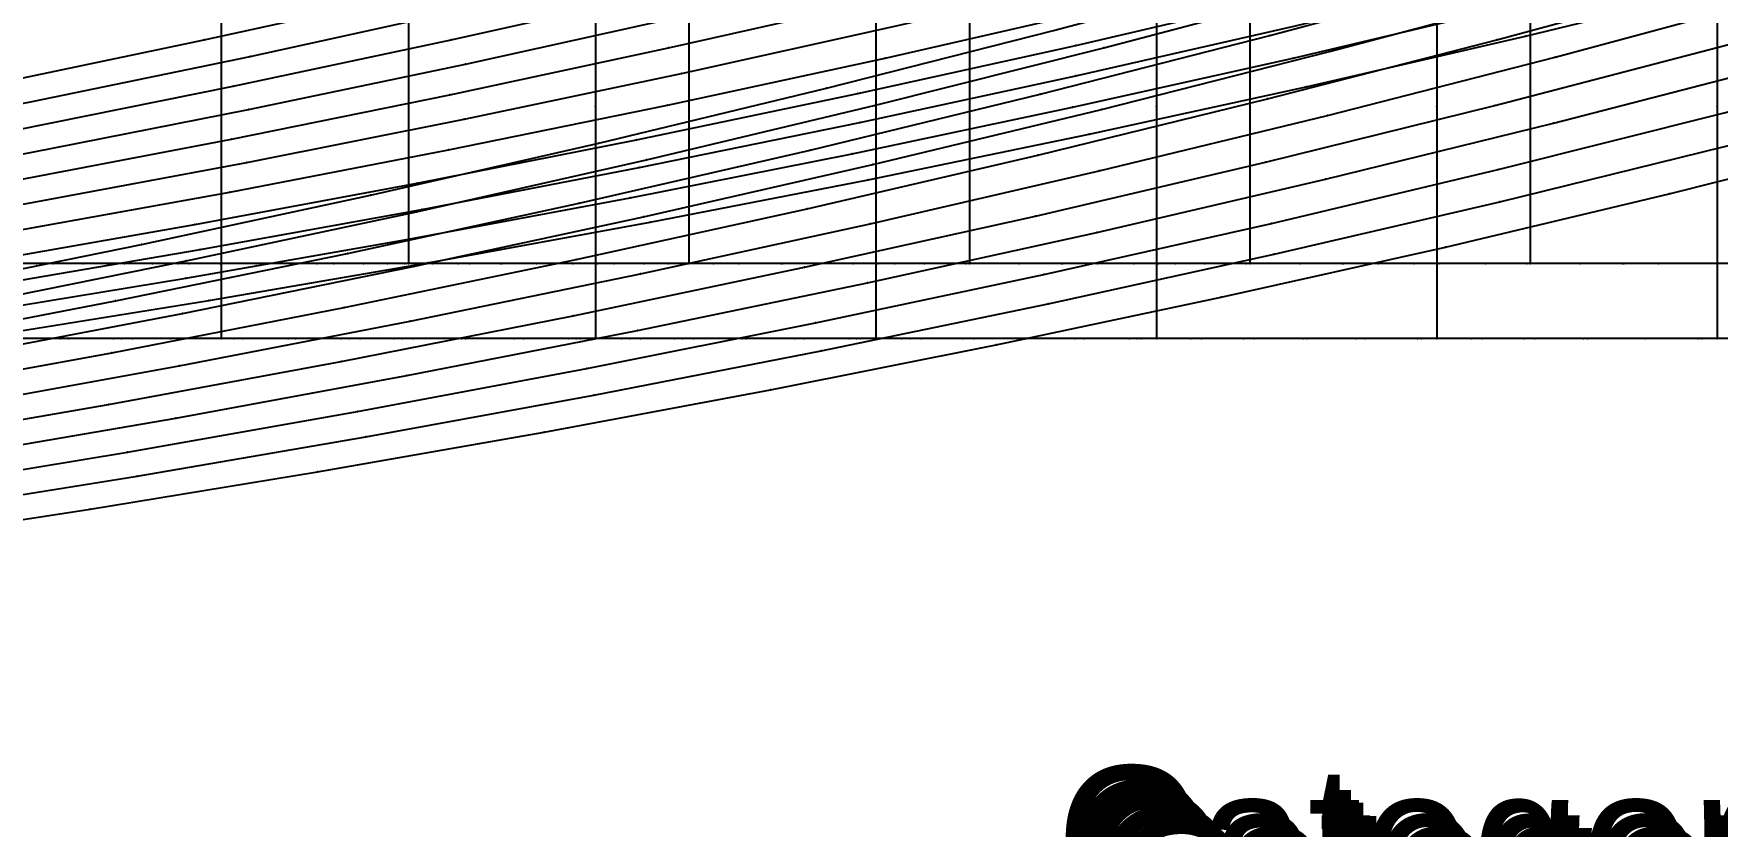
# Model space of a CAD drawing. Extents: x -2408 to 1029, y -526 to 2095.
# Drawn here: x -769.5 to -655.1, y 1499.8 to 1553.6 of the extents above; entities that cross this region are included whole.
import ezdxf

# ---------------------------------------------------------------- set-up
doc = ezdxf.new("R2010")
doc.units = 0

# ---------------------------------------------------------------- blocks, each defined once
blk = doc.blocks.new('-30')
at = {"layer": '1'}
blk.add_lwpolyline([(281.533212, 796.135864), (266.529593, 796.135864), (251.06136, 796.135864), (235.699931, 796.135864), (220.231689, 796.135864), (204.781679, 796.135864), (189.638661, 796.135864), (174.015274, 796.135864), (174.015274, 862.937851), (187.175975, 862.937851), (202.55039, 862.937851), (218.340909, 862.937851), (233.516824, 862.937851), (249.711435, 862.937851), (265.049816, 862.937851), (280.228961, 862.937851)], dxfattribs=at)
at = {"layer": '14'}
blk.add_lwpolyline([(288.227416, 801.215897), (269.265299, 801.215897), (255.025405, 801.215897), (238.793439, 801.215897), (223.404164, 801.215897), (207.430386, 801.215897), (190.876288, 801.215897), (174.015274, 801.215897), (174.015274, 862.937851), (182.200869, 862.937851), (196.968828, 862.937851), (213.179199, 862.937851), (229.86736, 862.937851), (245.673339, 862.937851), (262.127564, 862.937851), (278.779259, 862.937851)], dxfattribs=at)
at = {"layer": '2'}
for p in [(174.015274, 801.215897), (174.015274, 796.135864)]:
    blk.add_point(p, dxfattribs=at)
at = {"layer": '3'}
for p in [(190.876288, 801.215897), (207.430386, 801.215897), (223.404164, 801.215897), (238.793439, 801.215897), (255.025405, 801.215897), (269.265299, 801.215897), (189.638661, 796.135864), (204.781679, 796.135864), (220.231689, 796.135864), (235.699931, 796.135864), (251.06136, 796.135864), (266.529593, 796.135864)]:
    blk.add_point(p, dxfattribs=at)
blk = doc.blocks.new(' -30')
at = {"layer": '1'}
blk.add_lwpolyline([(-649.208861, 523.906612), (-633.890515, 525.762597), (-618.92051, 527.71629), (-603.661537, 529.855638), (-588.732149, 532.098872), (-573.547297, 534.538566), (-558.667414, 537.089756), (-543.569914, 539.84678), (-528.749644, 542.724333), (-513.751022, 545.815439), (-499.001795, 549.037525), (-484.120965, 552.4791), (-469.455603, 556.064147), (-454.548477, 559.909352), (-439.976174, 563.854919), (-425.180316, 568.021698), (-410.684444, 572.239876), (-396.225231, 576.580882), (-381.859507, 581.021738)], dxfattribs=at)
at = {"layer": '14'}
blk.add_lwpolyline([(-659.113786, 510.004054), (-643.571804, 511.782803), (-628.045945, 513.703415), (-612.539267, 515.770694), (-597.054901, 517.989429), (-581.59598, 520.364412), (-566.165581, 522.900442), (-550.766837, 525.602311), (-535.40286, 528.474811), (-520.076764, 531.522738), (-504.791664, 534.750885), (-489.550692, 538.164042), (-474.356923, 541.76701), (-457.184765, 546.089388), (-442.170355, 550.084343), (-423.963504, 555.161139), (-406.897577, 560.120217), (-391.526947, 564.736521), (-376.100539, 569.506744)], dxfattribs=at)
at = {"layer": '3'}
for p in [(-484.120965, 552.4791), (-499.001795, 549.037525), (-513.751022, 545.815439), (-528.749644, 542.724333), (-474.356923, 541.76701), (-543.569914, 539.84678), (-489.550692, 538.164042), (-558.667414, 537.089756), (-573.547297, 534.538566), (-504.791664, 534.750885), (-520.076764, 531.522738), (-535.40286, 528.474811), (-550.766837, 525.602311), (-566.165581, 522.900442), (-581.59598, 520.364412)]:
    blk.add_point(p, dxfattribs=at)
at = {"layer": '1'}
blk.add_text('Category: 6', height=10, dxfattribs=at).set_placement((-183.792973, 1064.64222))
blk = doc.blocks.new('-31')
at = {"layer": '1'}
blk.add_lwpolyline([(297.001442, 796.135864), (281.533212, 796.135864), (266.529593, 796.135864), (251.06136, 796.135864), (235.699931, 796.135864), (220.231689, 796.135864), (204.781679, 796.135864), (189.638661, 796.135864), (174.015274, 796.135864), (174.015274, 862.937851), (187.175975, 862.937851), (202.55039, 862.937851), (218.340909, 862.937851), (233.516824, 862.937851), (249.711435, 862.937851), (265.049816, 862.937851), (280.228961, 862.937851), (295.690551, 862.937851)], dxfattribs=at)
at = {"layer": '14'}
blk.add_lwpolyline([(304.404697, 801.215897), (288.227416, 801.215897), (269.265299, 801.215897), (255.025405, 801.215897), (238.793439, 801.215897), (223.404164, 801.215897), (207.430386, 801.215897), (190.876288, 801.215897), (174.015274, 801.215897), (174.015274, 862.937851), (182.200869, 862.937851), (196.968828, 862.937851), (213.179199, 862.937851), (229.86736, 862.937851), (245.673339, 862.937851), (262.127564, 862.937851), (278.779259, 862.937851), (295.230519, 862.937851)], dxfattribs=at)
at = {"layer": '3'}
for p in [(190.876288, 801.215897), (207.430386, 801.215897), (223.404164, 801.215897), (238.793439, 801.215897), (255.025405, 801.215897), (269.265299, 801.215897), (288.227416, 801.215897), (189.638661, 796.135864), (204.781679, 796.135864), (220.231689, 796.135864), (235.699931, 796.135864), (251.06136, 796.135864), (266.529593, 796.135864), (281.533212, 796.135864)]:
    blk.add_point(p, dxfattribs=at)
blk = doc.blocks.new(' -31')
at = {"layer": '1'}
blk.add_lwpolyline([(-651.154775, 525.806184), (-635.87252, 527.696718), (-620.652663, 529.727222), (-605.429271, 531.910601), (-590.252871, 534.244037), (-575.102924, 536.734785), (-559.979017, 539.387488), (-544.915761, 542.200264), (-529.85457, 545.188645), (-514.889655, 548.337808), (-499.902464, 551.677656), (-484.878721, 555.219943), (-469.97898, 558.931053), (-455.304402, 562.781466), (-440.500104, 566.855428), (-425.978798, 571.006232), (-411.251189, 575.350242), (-396.56392, 579.82764), (-382.185382, 584.356341)], dxfattribs=at)
at = {"layer": '14'}
blk.add_lwpolyline([(-656.373484, 512.409613), (-640.73598, 514.280458), (-625.116259, 516.301159), (-609.517494, 518.475899), (-593.942802, 520.808865), (-578.395356, 523.304239), (-562.878326, 525.966201), (-547.394831, 528.798939), (-531.94806, 531.806631), (-516.541131, 534.993468), (-501.177216, 538.363629), (-485.859486, 541.921293), (-470.59106, 545.670651), (-454.24103, 549.918212), (-439.194003, 554.031898), (-424.584246, 558.187979), (-407.376708, 563.262602), (-391.867228, 567.987858), (-376.291118, 572.871899)], dxfattribs=at)
at = {"layer": '3'}
for p in [(-499.902464, 551.677656), (-514.889655, 548.337808), (-529.85457, 545.188645), (-544.915761, 542.200264), (-485.859486, 541.921293), (-559.979017, 539.387488), (-501.177216, 538.363629), (-575.102924, 536.734785), (-516.541131, 534.993468), (-531.94806, 531.806631), (-547.394831, 528.798939), (-562.878326, 525.966201), (-578.395356, 523.304239)]:
    blk.add_point(p, dxfattribs=at)
at = {"layer": '1'}
blk.add_text('Category: 6', height=10, dxfattribs=at).set_placement((-183.878193, 1063.670692))
blk = doc.blocks.new('-32')
at = {"layer": '1'}
blk.add_lwpolyline([(327.873744, 796.135864), (312.405504, 796.135864), (297.001442, 796.135864), (281.533212, 796.135864), (266.529593, 796.135864), (251.06136, 796.135864), (235.699931, 796.135864), (220.231689, 796.135864), (204.781679, 796.135864), (189.638661, 796.135864), (174.015274, 796.135864), (174.015274, 862.937851), (187.175975, 862.937851), (202.55039, 862.937851), (218.340909, 862.937851), (233.516824, 862.937851), (249.711435, 862.937851), (265.049816, 862.937851), (280.228961, 862.937851), (295.690551, 862.937851), (311.15215, 862.937851), (326.613743, 862.937851)], dxfattribs=at)
at = {"layer": '14'}
blk.add_lwpolyline([(319.824982, 801.215897), (304.404697, 801.215897), (288.227416, 801.215897), (269.265299, 801.215897), (255.025405, 801.215897), (238.793439, 801.215897), (223.404164, 801.215897), (207.430386, 801.215897), (190.876288, 801.215897), (174.015274, 801.215897), (174.015274, 862.937851), (182.200869, 862.937851), (196.968828, 862.937851), (213.179199, 862.937851), (229.86736, 862.937851), (245.673339, 862.937851), (262.127564, 862.937851), (278.779259, 862.937851), (295.230519, 862.937851), (311.126646, 862.937851), (328.160691, 862.937851)], dxfattribs=at)
at = {"layer": '3'}
for p in [(207.430386, 801.215897), (223.404164, 801.215897), (238.793439, 801.215897), (255.025405, 801.215897), (269.265299, 801.215897), (288.227416, 801.215897), (304.404697, 801.215897), (204.781679, 796.135864), (220.231689, 796.135864), (235.699931, 796.135864), (251.06136, 796.135864), (266.529593, 796.135864), (281.533212, 796.135864), (297.001442, 796.135864), (312.405504, 796.135864)]:
    blk.add_point(p, dxfattribs=at)
blk = doc.blocks.new(' -32')
at = {"layer": '1'}
blk.add_lwpolyline([(-649.139851, 528.182656), (-634.150362, 530.111492), (-619.009776, 532.210167), (-604.077291, 534.432251), (-588.982202, 536.836607), (-574.121179, 539.363382), (-559.080352, 542.086794), (-544.303937, 544.929842), (-529.327109, 547.985798), (-514.646935, 551.156349), (-499.744754, 554.557768), (-484.923849, 558.130065), (-470.109178, 561.89478), (-455.145661, 565.896072), (-440.426945, 570.019091), (-425.752029, 574.287012), (-411.111505, 578.68026), (-396.005886, 583.354368), (-381.573016, 587.948533)], dxfattribs=at)
at = {"layer": '14'}
blk.add_lwpolyline([(-657.517396, 514.379515), (-641.780503, 516.307703), (-626.062394, 518.392526), (-610.366238, 520.637565), (-594.69526, 523.046393), (-579.05261, 525.622594), (-563.441513, 528.369741), (-547.865121, 531.291418), (-532.326638, 534.391201), (-516.829273, 537.672665), (-501.376174, 541.139395), (-485.970568, 544.794962), (-470.615604, 548.642953), (-455.067111, 552.753933), (-439.921329, 556.958915), (-425.203463, 561.209014), (-407.855049, 566.400333), (-392.207183, 571.23579), (-376.481646, 576.235103)], dxfattribs=at)
at = {"layer": '3'}
for p in [(-514.646935, 551.156349), (-529.327109, 547.985798), (-544.303937, 544.929842), (-485.970568, 544.794962), (-559.080352, 542.086794), (-501.376174, 541.139395), (-574.121179, 539.363382), (-516.829273, 537.672665), (-532.326638, 534.391201), (-547.865121, 531.291418), (-563.441513, 528.369741), (-579.05261, 525.622594)]:
    blk.add_point(p, dxfattribs=at)
at = {"layer": '1'}
blk.add_text('Category: 6', height=10, dxfattribs=at).set_placement((-183.890915, 1062.856483))
blk = doc.blocks.new('-33')
at = {"layer": '1'}
blk.add_lwpolyline([(343.002072, 796.135864), (327.873744, 796.135864), (312.405504, 796.135864), (297.001442, 796.135864), (281.533212, 796.135864), (266.529593, 796.135864), (251.06136, 796.135864), (235.699931, 796.135864), (220.231689, 796.135864), (204.781679, 796.135864), (189.638661, 796.135864), (174.015274, 796.135864), (174.015274, 862.937851), (187.175975, 862.937851), (202.55039, 862.937851), (218.340909, 862.937851), (233.516824, 862.937851), (249.711435, 862.937851), (265.049816, 862.937851), (280.228961, 862.937851), (295.690551, 862.937851), (311.15215, 862.937851), (326.613743, 862.937851), (342.075336, 862.937851)], dxfattribs=at)
at = {"layer": '14'}
blk.add_lwpolyline([(336.068024, 801.215897), (319.824982, 801.215897), (304.404697, 801.215897), (288.227416, 801.215897), (269.265299, 801.215897), (255.025405, 801.215897), (238.793439, 801.215897), (223.404164, 801.215897), (207.430386, 801.215897), (190.876288, 801.215897), (174.015274, 801.215897), (174.015274, 862.937851), (182.200869, 862.937851), (196.968828, 862.937851), (213.179199, 862.937851), (229.86736, 862.937851), (245.673339, 862.937851), (262.127564, 862.937851), (278.779259, 862.937851), (295.230519, 862.937851), (311.126646, 862.937851), (328.160691, 862.937851), (345.249161, 862.937851)], dxfattribs=at)
at = {"layer": '3'}
for p in [(223.404164, 801.215897), (238.793439, 801.215897), (255.025405, 801.215897), (269.265299, 801.215897), (288.227416, 801.215897), (304.404697, 801.215897), (319.824982, 801.215897), (220.231689, 796.135864), (235.699931, 796.135864), (251.06136, 796.135864), (266.529593, 796.135864), (281.533212, 796.135864), (297.001442, 796.135864), (312.405504, 796.135864), (327.873744, 796.135864)]:
    blk.add_point(p, dxfattribs=at)
blk = doc.blocks.new(' -33')
at = {"layer": '1'}
blk.add_lwpolyline([(-649.990129, 530.206271), (-634.87659, 532.200036), (-619.678619, 534.361611), (-604.621843, 536.66174), (-589.472142, 539.139281), (-574.486704, 541.754952), (-559.394069, 544.55936), (-544.493424, 547.499871), (-529.467563, 550.642369), (-514.66381, 553.916632), (-499.714941, 557.407314), (-485.140691, 560.995245), (-470.280658, 564.846675), (-455.354853, 568.910384), (-440.591216, 573.115335), (-425.866914, 577.467939), (-411.182583, 581.942757), (-396.535575, 586.537491), (-382.080709, 591.199452)], dxfattribs=at)
at = {"layer": '14'}
blk.add_lwpolyline([(-654.69599, 516.820569), (-638.864855, 518.845875), (-623.05426, 521.035824), (-607.26745, 523.393327), (-591.507635, 525.921302), (-575.778022, 528.622667), (-560.081877, 531.500329), (-544.422408, 534.557207), (-528.802823, 537.79622), (-513.226389, 541.220273), (-497.696293, 544.83229), (-482.215802, 548.635178), (-466.788106, 552.631858), (-452.056865, 556.645528), (-436.889886, 560.966422), (-422.215828, 565.304088), (-405.021057, 570.560294), (-389.645603, 575.405498), (-374.417217, 580.335224)], dxfattribs=at)
at = {"layer": '3'}
for p in [(-514.66381, 553.916632), (-529.467563, 550.642369), (-482.215802, 548.635178), (-544.493424, 547.499871), (-559.394069, 544.55936), (-497.696293, 544.83229), (-574.486704, 541.754952), (-513.226389, 541.220273), (-528.802823, 537.79622), (-544.422408, 534.557207), (-560.081877, 531.500329), (-575.778022, 528.622667)]:
    blk.add_point(p, dxfattribs=at)
at = {"layer": '1'}
blk.add_text('Category: 6', height=10, dxfattribs=at).set_placement((-183.856316, 1062.000656))
blk = doc.blocks.new('-34')
at = {"layer": '1'}
blk.add_lwpolyline([(358.470305, 796.135864), (343.002072, 796.135864), (327.873744, 796.135864), (312.405504, 796.135864), (297.001442, 796.135864), (281.533212, 796.135864), (266.529593, 796.135864), (251.06136, 796.135864), (235.699931, 796.135864), (220.231689, 796.135864), (204.781679, 796.135864), (189.638661, 796.135864), (174.015274, 796.135864)], dxfattribs=at)
at = {"layer": '14'}
blk.add_lwpolyline([(351.951439, 801.215897), (336.068024, 801.215897), (319.824982, 801.215897), (304.404697, 801.215897), (288.227416, 801.215897), (269.265299, 801.215897), (255.025405, 801.215897), (238.793439, 801.215897), (223.404164, 801.215897), (207.430386, 801.215897), (190.876288, 801.215897), (174.015274, 801.215897)], dxfattribs=at)
at = {"layer": '3'}
for p in [(238.793439, 801.215897), (255.025405, 801.215897), (269.265299, 801.215897), (288.227416, 801.215897), (304.404697, 801.215897), (319.824982, 801.215897), (336.068024, 801.215897), (251.06136, 796.135864), (266.529593, 796.135864), (281.533212, 796.135864), (297.001442, 796.135864), (312.405504, 796.135864), (327.873744, 796.135864), (343.002072, 796.135864)]:
    blk.add_point(p, dxfattribs=at)
blk = doc.blocks.new(' -34')
at = {"layer": '1'}
blk.add_lwpolyline([(-647.039377, 532.7259), (-631.96861, 534.801667), (-617.000187, 537.021439), (-601.984106, 539.409805), (-587.066038, 541.945993), (-572.11953, 544.653666), (-557.260277, 547.514416), (-542.397202, 550.548084), (-527.605879, 553.741685), (-512.839007, 557.107352), (-498.125376, 560.641724), (-483.576454, 564.319484), (-468.950999, 568.203136), (-454.080786, 572.34349), (-439.550443, 576.567813), (-425.142597, 580.902553), (-410.686819, 585.376287), (-396.269689, 589.97212), (-381.667673, 594.771247)], dxfattribs=at)
at = {"layer": '14'}
blk.add_lwpolyline([(-659.793142, 518.29591), (-643.858401, 520.337165), (-627.944424, 522.549602), (-612.054453, 524.93548), (-596.191784, 527.49705), (-580.359642, 530.236575), (-564.561326, 533.156303), (-548.800057, 536.258498), (-533.079135, 539.545409), (-517.401782, 543.0193), (-501.771298, 546.682419), (-486.190923, 550.537026), (-470.663901, 554.585382), (-452.853805, 559.489822), (-437.587211, 563.90455), (-422.804921, 568.338224), (-405.470242, 573.712695), (-389.958744, 578.668471), (-374.585747, 583.71206)], dxfattribs=at)
at = {"layer": '3'}
for p in [(-527.605879, 553.741685), (-542.397202, 550.548084), (-486.190923, 550.537026), (-557.260277, 547.514416), (-501.771298, 546.682419), (-572.11953, 544.653666), (-517.401782, 543.0193), (-533.079135, 539.545409), (-548.800057, 536.258498), (-564.561326, 533.156303), (-580.359642, 530.236575)]:
    blk.add_point(p, dxfattribs=at)
at = {"layer": '1'}
blk.add_text('Category: 6', height=10, dxfattribs=at).set_placement((-183.856564, 1061.177269))
blk = doc.blocks.new('-35')
at = {"layer": '1'}
blk.add_lwpolyline([(373.938539, 796.135864), (358.470305, 796.135864), (343.002072, 796.135864), (327.873744, 796.135864), (312.405504, 796.135864), (297.001442, 796.135864), (281.533212, 796.135864), (266.529593, 796.135864), (251.06136, 796.135864), (235.699931, 796.135864), (220.231689, 796.135864), (204.781679, 796.135864), (189.638661, 796.135864)], dxfattribs=at)
at = {"layer": '14'}
blk.add_lwpolyline([(377.215309, 801.215897), (366.870471, 801.215897), (351.951439, 801.215897), (336.068024, 801.215897), (319.824982, 801.215897), (304.404697, 801.215897), (288.227416, 801.215897), (269.265299, 801.215897), (255.025405, 801.215897), (238.793439, 801.215897), (223.404164, 801.215897), (207.430386, 801.215897), (190.876288, 801.215897)], dxfattribs=at)
at = {"layer": '3'}
for p in [(269.265299, 801.215897), (288.227416, 801.215897), (304.404697, 801.215897), (319.824982, 801.215897), (336.068024, 801.215897), (351.951439, 801.215897), (366.870471, 801.215897), (266.529593, 796.135864), (281.533212, 796.135864), (297.001442, 796.135864), (312.405504, 796.135864), (327.873744, 796.135864), (343.002072, 796.135864), (358.470305, 796.135864)]:
    blk.add_point(p, dxfattribs=at)
blk = doc.blocks.new(' -35')
at = {"layer": '1'}
blk.add_lwpolyline([(-660.259363, 533.132611), (-645.339638, 535.103503), (-630.382527, 537.238837), (-615.507591, 539.523215), (-600.604739, 541.975184), (-585.782302, 544.578682), (-570.948097, 547.351505), (-556.186379, 550.279823), (-541.434487, 553.377812), (-526.742249, 556.636891), (-512.0854, 560.06372), (-497.471724, 563.658783), (-482.900685, 567.425697), (-468.376014, 571.365136), (-453.663837, 575.541579), (-439.233095, 579.81136), (-424.572947, 584.296552), (-410.216755, 588.811522), (-395.898749, 593.445238), (-381.5822, 598.21712)], dxfattribs=at)
at = {"layer": '14'}
blk.add_lwpolyline([(-654.424583, 521.07714), (-638.598425, 523.21932), (-622.794787, 525.536175), (-607.016895, 528.029239), (-591.2679, 530.700055), (-575.550973, 533.550165), (-559.869285, 536.58111), (-544.226004, 539.794431), (-528.624284, 543.191674), (-513.067332, 546.774372), (-497.558298, 550.54407), (-482.100355, 554.50231), (-466.696671, 558.650632), (-451.818854, 562.854263), (-436.681701, 567.316264), (-422.040011, 571.785587), (-404.887031, 577.190707), (-389.552192, 582.164579), (-374.366956, 587.217694)], dxfattribs=at)
at = {"layer": '3'}
for p in [(-482.100355, 554.50231), (-541.434487, 553.377812), (-556.186379, 550.279823), (-497.558298, 550.54407), (-570.948097, 547.351505), (-513.067332, 546.774372), (-528.624284, 543.191674), (-544.226004, 539.794431), (-559.869285, 536.58111), (-575.550973, 533.550165)]:
    blk.add_point(p, dxfattribs=at)
blk = doc.blocks.new('-36')
at = {"layer": '1'}
blk.add_lwpolyline([(265.049816, 862.937851), (280.228961, 862.937851), (295.690551, 862.937851), (311.15215, 862.937851), (326.613743, 862.937851), (342.075336, 862.937851), (357.53693, 862.937851), (372.998523, 862.937851), (389.915314, 862.937851), (389.915314, 857.800995), (389.915314, 842.804498), (389.915314, 827.142804), (389.915314, 811.875361), (389.915314, 796.135864), (388.873247, 796.135864), (373.938539, 796.135864), (358.470305, 796.135864), (343.002072, 796.135864), (327.873744, 796.135864), (312.405504, 796.135864), (297.001442, 796.135864), (281.533212, 796.135864), (266.529593, 796.135864)], dxfattribs=at)
at = {"layer": '14'}
blk.add_lwpolyline([(262.127564, 862.937851), (278.779259, 862.937851), (295.230519, 862.937851), (311.126646, 862.937851), (328.160691, 862.937851), (345.249161, 862.937851), (360.77914, 862.937851), (377.215309, 862.937851), (377.215309, 847.996178), (377.215309, 832.799586), (377.215309, 817.432813), (377.215309, 801.215897), (366.870471, 801.215897), (351.951439, 801.215897), (336.068024, 801.215897), (319.824982, 801.215897), (304.404697, 801.215897), (288.227416, 801.215897), (269.265299, 801.215897)], dxfattribs=at)
at = {"layer": '2'}
for p in [(377.215309, 801.215897), (389.915314, 796.135864)]:
    blk.add_point(p, dxfattribs=at)
at = {"layer": '3'}
for p in [(389.915314, 811.875361), (288.227416, 801.215897), (304.404697, 801.215897), (319.824982, 801.215897), (336.068024, 801.215897), (351.951439, 801.215897), (366.870471, 801.215897), (281.533212, 796.135864), (297.001442, 796.135864), (312.405504, 796.135864), (327.873744, 796.135864), (343.002072, 796.135864), (358.470305, 796.135864), (373.938539, 796.135864), (388.873247, 796.135864)]:
    blk.add_point(p, dxfattribs=at)
blk = doc.blocks.new(' -36')
at = {"layer": '1'}
blk.add_lwpolyline([(-646.858475, 537.039082), (-631.804615, 539.230203), (-616.847109, 541.574136), (-601.845353, 544.094194), (-586.943159, 546.767415), (-572.00838, 549.618569), (-557.169704, 552.624434), (-542.316224, 555.808685), (-527.549605, 559.150774), (-512.790974, 562.669375), (-498.105339, 566.350984), (-483.388795, 570.225281), (-468.793992, 574.252445), (-453.947079, 578.537024), (-439.448087, 582.895372), (-425.078405, 587.357134), (-410.654085, 591.957429), (-396.268416, 596.676349), (-381.719951, 601.589449)], dxfattribs=at)
at = {"layer": '14'}
blk.add_lwpolyline([(-659.514897, 522.518978), (-643.584793, 524.674377), (-627.677549, 527.011471), (-611.796363, 529.531125), (-595.944414, 532.23421), (-580.124937, 535.121586), (-564.34111, 538.194123), (-548.59613, 541.452686), (-532.893195, 544.898144), (-517.235502, 548.531362), (-501.626248, 552.353208), (-486.068632, 556.364546), (-470.56585, 560.566246), (-452.610645, 565.692518), (-437.374367, 570.249362), (-422.625057, 574.815658), (-405.333042, 580.34016), (-389.86307, 585.425591), (-374.534244, 590.593536)], dxfattribs=at)
at = {"layer": '3'}
for p in [(-542.316224, 555.808685), (-486.068632, 556.364546), (-557.169704, 552.624434), (-501.626248, 552.353208), (-572.00838, 549.618569), (-517.235502, 548.531362), (-532.893195, 544.898144), (-548.59613, 541.452686), (-564.34111, 538.194123), (-580.124937, 535.121586)]:
    blk.add_point(p, dxfattribs=at)
blk = doc.blocks.new('-37')
at = {"layer": '1'}
blk.add_lwpolyline([(280.228961, 862.937851), (295.690551, 862.937851), (311.15215, 862.937851), (326.613743, 862.937851), (342.075336, 862.937851), (357.53693, 862.937851), (372.998523, 862.937851), (389.915314, 862.937851), (389.915314, 857.800995), (389.915314, 842.804498), (389.915314, 827.142804), (389.915314, 811.875361), (389.915314, 796.135864), (388.873247, 796.135864), (373.938539, 796.135864), (358.470305, 796.135864), (343.002072, 796.135864), (327.873744, 796.135864), (312.405504, 796.135864), (297.001442, 796.135864), (281.533212, 796.135864)], dxfattribs=at)
at = {"layer": '14'}
blk.add_lwpolyline([(229.86736, 862.937851), (245.673339, 862.937851), (262.127564, 862.937851), (278.779259, 862.937851), (295.230519, 862.937851), (311.126646, 862.937851), (328.160691, 862.937851), (345.249161, 862.937851), (360.77914, 862.937851), (377.215309, 862.937851), (377.215309, 847.996178), (377.215309, 832.799586), (377.215309, 817.432813), (377.215309, 801.215897), (366.870471, 801.215897), (351.951439, 801.215897), (336.068024, 801.215897), (319.824982, 801.215897), (304.404697, 801.215897), (288.227416, 801.215897), (269.265299, 801.215897), (255.025405, 801.215897), (238.793439, 801.215897), (223.404164, 801.215897)], dxfattribs=at)
at = {"layer": '2'}
for p in [(377.215309, 801.215897), (389.915314, 796.135864)]:
    blk.add_point(p, dxfattribs=at)
at = {"layer": '3'}
for p in [(389.915314, 811.875361), (304.404697, 801.215897), (319.824982, 801.215897), (336.068024, 801.215897), (351.951439, 801.215897), (366.870471, 801.215897), (297.001442, 796.135864), (312.405504, 796.135864), (327.873744, 796.135864), (343.002072, 796.135864), (358.470305, 796.135864), (373.938539, 796.135864), (388.873247, 796.135864)]:
    blk.add_point(p, dxfattribs=at)
blk = doc.blocks.new(' -37')
at = {"layer": '1'}
blk.add_lwpolyline([(-660.080198, 537.350328), (-645.159821, 539.428998), (-630.22631, 541.678579), (-615.355772, 544.088088), (-600.473925, 546.670138), (-585.660938, 549.411393), (-570.845236, 552.325627), (-556.097707, 555.399624), (-541.362303, 558.645732), (-526.688375, 562.053785), (-512.046931, 565.630714), (-497.454778, 569.373538), (-482.723423, 573.336234), (-468.222901, 577.419735), (-453.541508, 581.736397), (-439.135533, 586.141028), (-424.52294, 590.752445), (-410.191594, 595.394919), (-395.898429, 600.152824), (-381.643115, 605.033216)], dxfattribs=at)
at = {"layer": '14'}
blk.add_lwpolyline([(-654.143923, 525.337697), (-638.323186, 527.596756), (-622.527142, 530.040428), (-606.758836, 532.668897), (-591.021388, 535.482334), (-575.317898, 538.480915), (-559.651488, 541.66481), (-544.02522, 545.034202), (-528.442214, 548.589263), (-512.905572, 552.330166), (-497.418413, 556.257082), (-481.983801, 560.370195), (-466.604857, 564.669676), (-451.575449, 569.067903), (-436.468919, 573.670386), (-421.860402, 578.270696), (-404.750193, 583.82387), (-389.456867, 588.925581), (-374.315692, 594.101211)], dxfattribs=at)
at = {"layer": '3'}
for p in [(-497.418413, 556.257082), (-556.097707, 555.399624), (-570.845236, 552.325627), (-512.905572, 552.330166), (-528.442214, 548.589263), (-544.02522, 545.034202), (-559.651488, 541.66481), (-575.317898, 538.480915)]:
    blk.add_point(p, dxfattribs=at)
blk = doc.blocks.new('-38')
at = {"layer": '1'}
blk.add_lwpolyline([(311.15215, 862.937851), (326.613743, 862.937851), (342.075336, 862.937851), (357.53693, 862.937851), (372.998523, 862.937851), (389.915314, 862.937851), (389.915314, 857.800995), (389.915314, 842.804498), (389.915314, 827.142804), (389.915314, 811.875361), (389.915314, 796.135864), (388.873247, 796.135864), (373.938539, 796.135864), (358.470305, 796.135864), (343.002072, 796.135864), (327.873744, 796.135864), (312.405504, 796.135864)], dxfattribs=at)
at = {"layer": '14'}
blk.add_lwpolyline([(245.673339, 862.937851), (262.127564, 862.937851), (278.779259, 862.937851), (295.230519, 862.937851), (311.126646, 862.937851), (328.160691, 862.937851), (345.249161, 862.937851), (360.77914, 862.937851), (377.215309, 862.937851), (377.215309, 847.996178), (377.215309, 832.799586), (377.215309, 817.432813), (377.215309, 801.215897), (366.870471, 801.215897), (351.951439, 801.215897), (336.068024, 801.215897), (319.824982, 801.215897), (304.404697, 801.215897), (288.227416, 801.215897), (269.265299, 801.215897), (255.025405, 801.215897), (238.793439, 801.215897)], dxfattribs=at)
at = {"layer": '2'}
for p in [(377.215309, 801.215897), (389.915314, 796.135864)]:
    blk.add_point(p, dxfattribs=at)
at = {"layer": '3'}
for p in [(389.915314, 811.875361), (319.824982, 801.215897), (336.068024, 801.215897), (351.951439, 801.215897), (366.870471, 801.215897), (327.873744, 796.135864), (343.002072, 796.135864), (358.470305, 796.135864), (373.938539, 796.135864), (388.873247, 796.135864)]:
    blk.add_point(p, dxfattribs=at)
blk = doc.blocks.new(' -38')
at = {"layer": '1'}
blk.add_lwpolyline([(-646.668726, 541.35564), (-631.636575, 543.661209), (-616.686515, 546.12977), (-601.703963, 548.780482), (-586.814419, 551.591128), (-571.896253, 554.584631), (-557.075061, 557.73593), (-542.236059, 561.069564), (-527.491154, 564.560448), (-512.745739, 568.23069), (-498.085054, 572.059867), (-483.200739, 576.134396), (-468.633512, 580.305464), (-453.814995, 584.732417), (-439.344134, 589.225314), (-425.018829, 593.811516), (-410.622658, 598.538997), (-396.265102, 603.38172), (-381.776276, 608.405902)], dxfattribs=at)
at = {"layer": '14'}
blk.add_lwpolyline([(-659.227311, 526.746114), (-643.302337, 529.015675), (-627.402405, 531.477358), (-611.530656, 534.130645), (-595.690192, 536.975024), (-579.884136, 540.009977), (-564.115589, 543.234994), (-548.387713, 546.649551), (-532.703591, 550.25314), (-517.066383, 554.045238), (-501.479173, 558.025336), (-485.94512, 562.192911), (-470.467309, 566.547455), (-452.362116, 571.900189), (-437.156952, 576.598504), (-422.441423, 581.296733), (-405.193059, 586.970376), (-389.765498, 592.184611), (-374.48174, 597.476015)], dxfattribs=at)
at = {"layer": '3'}
for p in [(-557.075061, 557.73593), (-501.479173, 558.025336), (-571.896253, 554.584631), (-517.066383, 554.045238), (-532.703591, 550.25314), (-548.387713, 546.649551), (-564.115589, 543.234994), (-579.884136, 540.009977)]:
    blk.add_point(p, dxfattribs=at)
blk = doc.blocks.new('-39')
at = {"layer": '1'}
blk.add_lwpolyline([(265.049816, 862.937851), (280.228961, 862.937851), (295.690551, 862.937851), (311.15215, 862.937851), (326.613743, 862.937851), (342.075336, 862.937851), (357.53693, 862.937851), (372.998523, 862.937851), (389.915314, 862.937851), (389.915314, 857.800995), (389.915314, 842.804498), (389.915314, 827.142804), (389.915314, 811.875361), (389.915314, 796.135864), (388.873247, 796.135864), (373.938539, 796.135864), (358.470305, 796.135864), (343.002072, 796.135864), (327.873744, 796.135864), (312.405504, 796.135864), (297.001442, 796.135864), (281.533212, 796.135864), (266.529593, 796.135864)], dxfattribs=at)
at = {"layer": '14'}
blk.add_lwpolyline([(262.127564, 862.937851), (278.779259, 862.937851), (295.230519, 862.937851), (311.126646, 862.937851), (328.160691, 862.937851), (345.249161, 862.937851), (360.77914, 862.937851), (377.215309, 862.937851), (377.215309, 847.996178), (377.215309, 832.799586), (377.215309, 817.432813), (377.215309, 801.215897), (366.870471, 801.215897), (351.951439, 801.215897), (336.068024, 801.215897), (319.824982, 801.215897), (304.404697, 801.215897), (288.227416, 801.215897), (269.265299, 801.215897)], dxfattribs=at)
at = {"layer": '2'}
for p in [(377.215309, 801.215897), (389.915314, 796.135864)]:
    blk.add_point(p, dxfattribs=at)
at = {"layer": '3'}
for p in [(389.915314, 811.875361), (336.068024, 801.215897), (351.951439, 801.215897), (366.870471, 801.215897), (343.002072, 796.135864), (358.470305, 796.135864), (373.938539, 796.135864), (388.873247, 796.135864)]:
    blk.add_point(p, dxfattribs=at)
blk = doc.blocks.new(' -39')
at = {"layer": '1'}
blk.add_lwpolyline([(-659.890682, 541.571506), (-644.970761, 543.757919), (-630.060323, 546.121574), (-615.195589, 548.656017), (-600.334269, 551.367967), (-585.532309, 554.246599), (-570.734664, 557.302103), (-556.003023, 560.521278), (-541.283761, 563.915415), (-526.629887, 567.471813), (-512.003611, 571.198773), (-497.434696, 575.08866), (-482.537216, 579.252351), (-468.062453, 583.479151), (-453.412155, 587.935513), (-439.032396, 592.474253), (-424.467741, 597.21107), (-410.162542, 601.980362), (-395.895473, 606.861773), (-381.701888, 611.84959)], dxfattribs=at)
at = {"layer": '14'}
blk.add_lwpolyline([(-653.854074, 529.602391), (-638.039346, 531.97831), (-622.25145, 534.548715), (-606.493406, 537.312422), (-590.768236, 540.268246), (-575.078939, 543.415006), (-559.428575, 546.751512), (-543.820144, 550.276583), (-528.256667, 553.989034), (-512.741165, 557.887681), (-497.276656, 561.971339), (-481.866162, 566.238825), (-466.512703, 570.688954), (-451.326761, 575.286543), (-436.251662, 580.028849), (-421.677097, 584.759452), (-404.610617, 590.459789), (-389.359678, 595.688485), (-374.263446, 600.98573)], dxfattribs=at)
at = {"layer": '3'}
for p in [(-570.734664, 557.302103), (-512.741165, 557.887681), (-528.256667, 553.989034), (-543.820144, 550.276583), (-559.428575, 546.751512), (-575.078939, 543.415006)]:
    blk.add_point(p, dxfattribs=at)
blk = doc.blocks.new('-40')
at = {"layer": '1'}
blk.add_lwpolyline([(280.228961, 862.937851), (295.690551, 862.937851), (311.15215, 862.937851), (326.613743, 862.937851), (342.075336, 862.937851), (357.53693, 862.937851), (372.998523, 862.937851), (389.915314, 862.937851), (389.915314, 857.800995), (389.915314, 842.804498), (389.915314, 827.142804), (389.915314, 811.875361), (389.915314, 796.135864), (388.873247, 796.135864), (373.938539, 796.135864), (358.470305, 796.135864), (343.002072, 796.135864), (327.873744, 796.135864), (312.405504, 796.135864), (297.001442, 796.135864), (281.533212, 796.135864)], dxfattribs=at)
at = {"layer": '14'}
blk.add_lwpolyline([(278.779259, 862.937851), (295.230519, 862.937851), (311.126646, 862.937851), (328.160691, 862.937851), (345.249161, 862.937851), (360.77914, 862.937851), (377.215309, 862.937851), (377.215309, 847.996178), (377.215309, 832.799586), (377.215309, 817.432813), (377.215309, 801.215897), (366.870471, 801.215897), (351.951439, 801.215897), (336.068024, 801.215897), (319.824982, 801.215897), (304.404697, 801.215897), (288.227416, 801.215897)], dxfattribs=at)
at = {"layer": '2'}
for p in [(377.215309, 801.215897), (389.915314, 796.135864)]:
    blk.add_point(p, dxfattribs=at)
at = {"layer": '3'}
for p in [(389.915314, 811.875361), (351.951439, 801.215897), (366.870471, 801.215897), (358.470305, 796.135864), (373.938539, 796.135864), (388.873247, 796.135864)]:
    blk.add_point(p, dxfattribs=at)
blk = doc.blocks.new(' -40')
at = {"layer": '1'}
blk.add_lwpolyline([(-649.084408, 545.272229), (-633.786659, 547.706938), (-618.511592, 550.330633), (-603.7548, 553.047918), (-588.546794, 556.036019), (-573.85124, 559.104537), (-558.717997, 562.45072), (-544.098547, 565.863179), (-529.047505, 569.561483), (-514.519214, 573.309852), (-499.55746, 577.354265), (-484.668844, 581.566154), (-469.805239, 585.957793), (-455.102554, 590.483715), (-440.339127, 595.200312), (-425.797233, 599.986683), (-411.112269, 604.942823), (-396.46833, 610.018096), (-382.08291, 615.136337)], dxfattribs=at)
at = {"layer": '14'}
blk.add_lwpolyline([(-656.395119, 531.342231), (-640.678323, 533.726746), (-624.988591, 536.308512), (-609.328915, 539.085687), (-593.702156, 542.05645), (-578.111249, 545.218969), (-562.559114, 548.571413), (-547.048665, 552.111953), (-531.582821, 555.838759), (-516.164499, 559.75), (-500.796617, 563.843848), (-485.482109, 568.118466), (-470.223856, 572.572035), (-454.075634, 577.498181), (-439.04859, 582.268428), (-424.460584, 587.047365), (-407.281294, 592.839374), (-391.799481, 598.197547), (-376.253188, 603.70471)], dxfattribs=at)
at = {"layer": '3'}
for p in [(-573.85124, 559.104537), (-531.582821, 555.838759), (-547.048665, 552.111953), (-562.559114, 548.571413), (-578.111249, 545.218969)]:
    blk.add_point(p, dxfattribs=at)

msp = doc.modelspace()

# ---------------------------------------------------------------- block references
at = {"layer": '1'}
for name, p in [(' -32', (-184.050523, 999.622732)), (' -30', (-184.050297, 1001.000083)), (' -31', (-184.050388, 1000.311413)), (' -33', (-184.050694, 998.934067)), (' -34', (-184.050758, 998.245407)), (' -35', (-184.051047, 997.556724)), (' -36', (-184.051123, 996.868036)), (' -37', (-184.051318, 996.179365)), (' -38', (-184.051331, 995.490688)), (' -39', (-184.051506, 994.802025)), (' -40', (-184.051738, 994.113352)), ('-40', (-1121.252136, 736.820577)), ('-39', (-1102.202113, 736.820577)), ('-38', (-1083.152119, 736.820577)), ('-37', (-1064.102135, 736.820577)), ('-36', (-1045.052109, 736.820577)), ('-35', (-1026.002121, 736.820577)), ('-34', (-1006.952133, 736.820577)), ('-33', (-987.90211, 736.820577)), ('-32', (-968.852116, 736.820575)), ('-31', (-949.80219, 736.820577)), ('-30', (-930.752125, 736.820577)), (' -32', (-514.58038, 429.196867)), (' -33', (-513.729155, 429.147803)), (' -31', (-515.430888, 429.247568)), (' -30', (-516.281493, 429.297884)), (' -34', (-512.877729, 429.098086))]:
    msp.add_blockref(name, p, dxfattribs=at)

doc.saveas('drawing.dxf')
